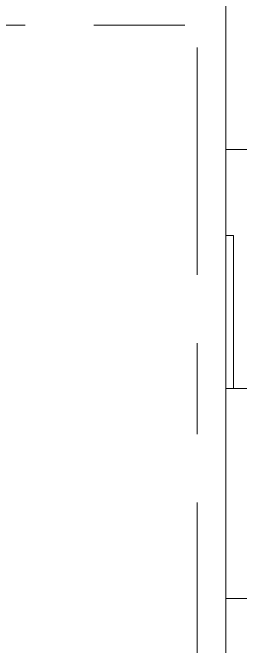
# Model space of a CAD drawing. Header units: millimetres. Extents: x -99196 to 15601, y -9661 to 93550.
# Drawn here: x -11413 to -10224, y 21950 to 25266 of the extents above; entities that cross this region are included whole.
import ezdxf

# ---------------------------------------------------------------- set-up
doc = ezdxf.new("R2010")
doc.units = ezdxf.units.MM
doc.linetypes.add('Centre', pattern=[31.75, 6.35, -4.7625, 15.875, -4.7625])
for name, color, linetype, lineweight in [('CUA', 31, 'Continuous', 9), ('NET-THAY', 2, 'Continuous', 9), ('TRUC', 225, 'Continuous', 5)]:
    doc.layers.add(name, color=color, linetype=linetype, lineweight=lineweight)

# ---------------------------------------------------------------- blocks, each defined once
blk = doc.blocks.new('CUA SAN PHOI LUA1 - CUA SAN PHOI LUA 800-V127-MẶT ĐỨNG 14-1')
at = {"layer": 'CUA'}
for q in [(-10300.5, 24100), (-10260.5, 23300)]:
    blk.add_line((-10260.5, 24100), q, dxfattribs=at)

msp = doc.modelspace()

# ---------------------------------------------------------------- linework, layer by layer
at = {"layer": 'NET-THAY'}
for p, q in [((-10300.5, 18600), (-10300.5, 91900)), ((-10300.5, 24550), (-9250.5, 24550)), ((-10300.5, 23300), (-10300.5, 24550)), ((-9250.5, 23300), (-10300.5, 23300)), ((-8100.5, 22200), (-10300.5, 22200))]:
    msp.add_line(p, q, dxfattribs=at)
at = {"layer": 'TRUC', "linetype": 'Centre', "ltscale": 75}
for p, q in [((-10450.5, -5514.5), (-10450.5, 91838.4)), ((-99096.4, 25200), (15600.6, 25200))]:
    msp.add_line(p, q, dxfattribs=at)

# ---------------------------------------------------------------- block references
at = {"layer": 'CUA'}
msp.add_blockref('CUA SAN PHOI LUA1 - CUA SAN PHOI LUA 800-V127-MẶT ĐỨNG 14-1', (0, 0), dxfattribs=at)

doc.saveas('drawing.dxf')
